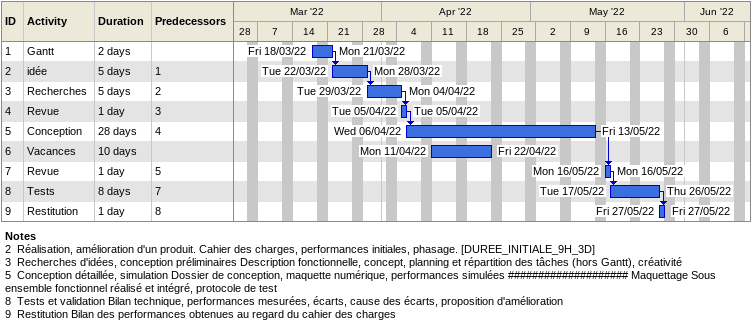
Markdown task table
| ID | Task | Duration | Start | Finish | Predecessors |
|---|---|---|---|---|---|
| 1 | Gantt | 2d | 2022-03-18 | 2022-03-21 |  |
| 2 | idée | 5d | 2022-03-22 | 2022-03-28 | 1 |
| 3 | Recherches | 5d | 2022-03-29 | 2022-04-04 | 2 |
| 4 | Revue | 1d | 2022-04-05 | 2022-04-05 | 3 |
| 5 | Conception | 28d | 2022-04-06 | 2022-05-13 | 4 |
| 6 | Vacances | 10d | 2022-04-11 | 2022-04-22 |  |
| 7 | Revue | 1d | 2022-05-16 | 2022-05-16 | 5 |
| 8 | Tests | 8d | 2022-05-17 | 2022-05-26 | 7 |
| 9 | Restitution | 1d | 2022-05-27 | 2022-05-27 | 8 |

Notes
- 2: Réalisation, amélioration d'un produit. Cahier des charges, performances initiales, phasage. [DUREE_INITIALE_9H_3D]
- 3: Recherches d'idées, conception préliminaires Description fonctionnelle, concept, planning et répartition des tâches (hors Gantt), créativité
- 5: Conception détaillée, simulation Dossier de conception, maquette numérique, performances simulées #################### Maquettage Sous ensemble fonctionnel réalisé et intégré, protocole de test
- 8: Tests et validation Bilan technique, performances mesurées, écarts, cause des écarts, proposition d'amélioration
- 9: Restitution Bilan des performances obtenues au regard du cahier des charges
